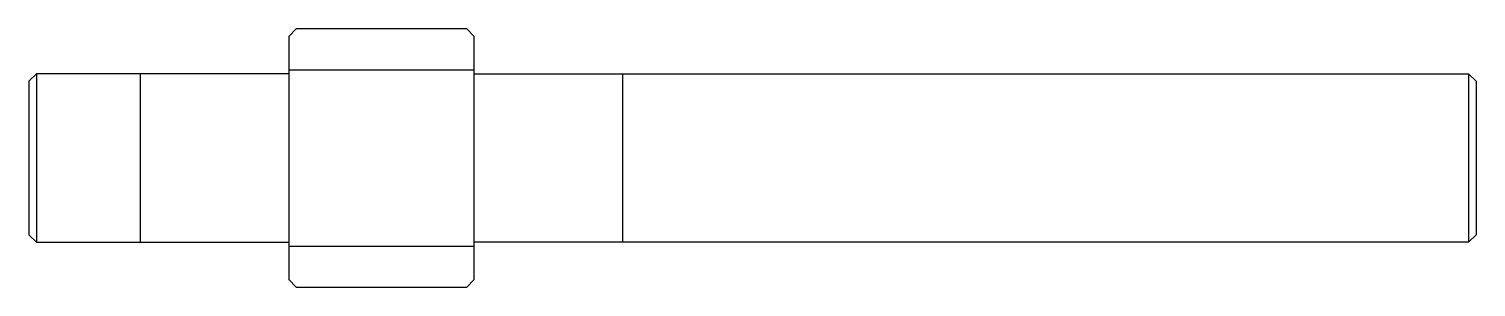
# Model space of a CAD drawing. Header units: metres. Extents: x 90 to 285, y 85 to 119.
import ezdxf

# ---------------------------------------------------------------- set-up
doc = ezdxf.new("R2010")
doc.units = ezdxf.units.M

msp = doc.modelspace()

# ---------------------------------------------------------------- linework, layer by layer
at = {"color": 4}
for p, q in [((90.594589, 113.461494), (90.594589, 90.761497)), ((104.594589, 113.461494), (104.594589, 90.761497)), ((124.594589, 113.986496), (149.594589, 113.986496)), ((169.594589, 113.461494), (169.594589, 90.761497)), ((283.594604, 113.461494), (283.594604, 90.761497)), ((124.594589, 90.236496), (149.594589, 90.236496))]:
    msp.add_line(p, q, dxfattribs=at)
for points in [[(124.594589, 85.736496), (125.594589, 84.736496), (148.594589, 84.736496), (149.594589, 85.736496), (149.594589, 118.486496), (148.594589, 119.486496), (125.594589, 119.486496), (124.594589, 118.486496), (124.594589, 85.736496)], [(124.594589, 113.461494), (90.594589, 113.461494), (89.594589, 112.461494), (89.594589, 91.761497), (90.594589, 90.761497), (124.594589, 90.761497)], [(149.594589, 113.461494), (283.594604, 113.461494), (284.594604, 112.461494), (284.594604, 91.761497), (283.594604, 90.761497), (149.594589, 90.761497)]]:
    msp.add_lwpolyline(points, dxfattribs=at)

doc.saveas('drawing.dxf')
